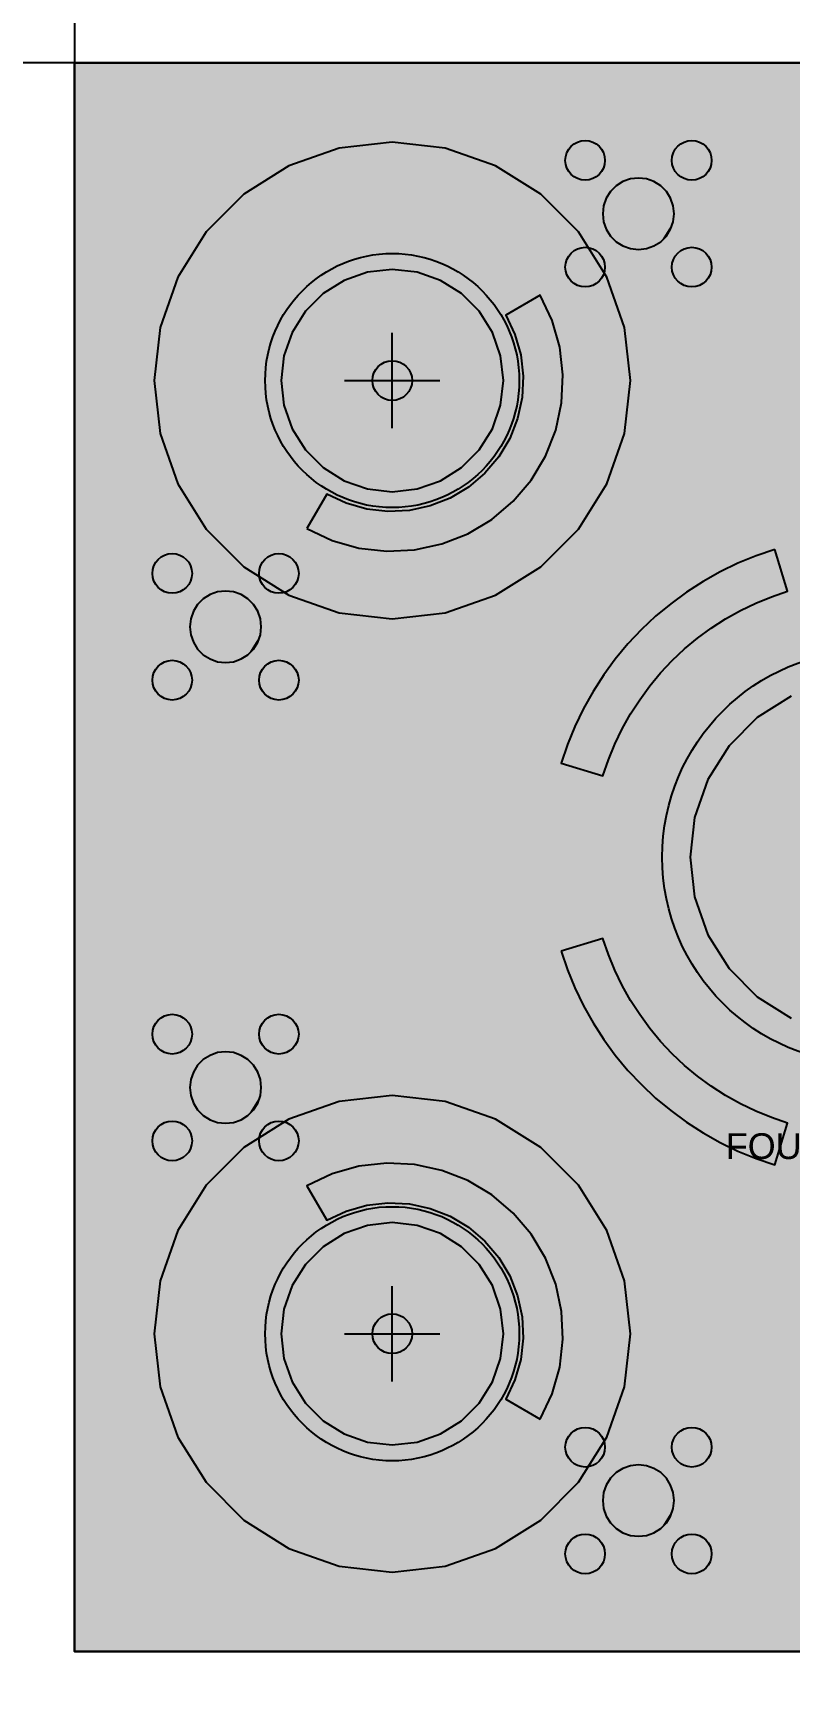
# Model space of a CAD drawing. Header units: metres. Extents: x 0 to 3661, y -5 to 371.
# Drawn here: x 3399.91 to 3409.44, y 22.25 to 43.21 of the extents above; entities that cross this region are included whole.
import ezdxf

# ---------------------------------------------------------------- set-up
doc = ezdxf.new("R2010")
doc.units = ezdxf.units.M
doc.header["$MEASUREMENT"] = 0
for name, color, linetype in [('EDGE', 7, 'Continuous'), ('L-PAVING', 253, 'Continuous'), ('L-PAVING-FILL', 41, 'Continuous'), ('L-PLANTERS', 42, 'Continuous'), ('L-SEATING', 32, 'Continuous'), ('L-SEATING-FILL', 35, 'Continuous'), ('L-SHRUBS', 94, 'Continuous'), ('L-SHRUBS-FILL', 93, 'Continuous'), ('L-TREES', 96, 'Continuous'), ('L-TREES-FILL', 94, 'Continuous'), ('L-WATER', 150, 'Continuous'), ('L-WATER-FILL', 151, 'Continuous'), ('LABEL', 7, 'Continuous'), ('SHOPS', 8, 'Continuous')]:
    doc.layers.add(name, color=color, linetype=linetype)
doc.styles.get("Standard").update_dxf_attribs({"font": 'arial.ttf'})

msp = doc.modelspace()

# ---------------------------------------------------------------- linework, layer by layer
at = {"layer": 'EDGE'}
msp.add_lwpolyline([(3400.433, 22.84), (3420.433, 22.84), (3420.433, 42.84), (3400.433, 42.84)], close=True, dxfattribs=at)
at = {"layer": 'L-PAVING'}
msp.add_lwpolyline([(3400.433, 22.84), (3420.433, 22.84), (3420.433, 42.84), (3400.433, 42.84)], close=True, dxfattribs=at)
at = {"layer": 'L-PAVING-FILL'}
for points in [[(3400.433, 42.84), (3400.433, 22.84), (3420.433, 22.84)], [(3420.433, 22.84), (3420.433, 42.84), (3400.433, 42.84)]]:
    msp.add_solid(points, dxfattribs=at)
at = {"layer": 'L-PLANTERS'}
for centre in [(3404.433, 38.84), (3404.433, 26.84)]:
    msp.add_circle(centre, 1.6, dxfattribs=at)
at = {"layer": 'L-SEATING'}
for points in [[(3407.983, 40.94), (3407.972, 41.04), (3407.939, 41.135), (3407.885, 41.221), (3407.814, 41.292), (3407.729, 41.345), (3407.633, 41.379), (3407.533, 41.39), (3407.433, 41.379), (3407.338, 41.345), (3407.253, 41.292), (3407.182, 41.221), (3407.128, 41.135), (3407.095, 41.04), (3407.083, 40.94), (3407.095, 40.84), (3407.128, 40.745), (3407.182, 40.659), (3407.253, 40.588), (3407.338, 40.535), (3407.433, 40.501), (3407.533, 40.49), (3407.633, 40.501), (3407.729, 40.535), (3407.814, 40.588), (3407.885, 40.659), (3407.939, 40.745), (3407.972, 40.84)], [(3403.358, 36.978), (3403.676, 36.828), (3404.014, 36.731), (3404.363, 36.691), (3404.714, 36.708), (3405.057, 36.783), (3405.384, 36.912), (3405.686, 37.092), (3405.954, 37.32), (3406.181, 37.588), (3406.362, 37.889), (3406.491, 38.216), (3406.565, 38.559), (3406.582, 38.91), (3406.542, 39.259), (3406.446, 39.597), (3406.295, 39.915), (3405.862, 39.665), (3405.978, 39.421), (3406.052, 39.162), (3406.082, 38.894), (3406.069, 38.625), (3406.012, 38.361), (3405.913, 38.11), (3405.775, 37.879), (3405.6, 37.673), (3405.394, 37.499), (3405.163, 37.36), (3404.912, 37.261), (3404.649, 37.204), (3404.379, 37.191), (3404.111, 37.222), (3403.852, 37.296), (3403.608, 37.411)], [(3409.249, 36.713), (3409.015, 36.633), (3408.786, 36.54), (3408.563, 36.432), (3408.347, 36.312), (3408.14, 36.178), (3407.94, 36.031), (3407.75, 35.873), (3407.57, 35.704), (3407.4, 35.524), (3407.242, 35.333), (3407.096, 35.134), (3406.962, 34.926), (3406.841, 34.71), (3406.733, 34.487), (3406.64, 34.258), (3406.56, 34.024), (3407.086, 33.863), (3407.155, 34.066), (3407.236, 34.264), (3407.329, 34.456), (3407.433, 34.643), (3407.549, 34.822), (3407.675, 34.995), (3407.812, 35.159), (3407.959, 35.315), (3408.114, 35.461), (3408.279, 35.598), (3408.451, 35.724), (3408.631, 35.84), (3408.817, 35.944), (3409.01, 36.037), (3409.208, 36.118), (3409.41, 36.187)], [(3402.783, 35.74), (3402.772, 35.84), (3402.739, 35.935), (3402.685, 36.021), (3402.614, 36.092), (3402.529, 36.145), (3402.434, 36.179), (3402.333, 36.19), (3402.233, 36.179), (3402.138, 36.145), (3402.053, 36.092), (3401.982, 36.021), (3401.928, 35.935), (3401.895, 35.84), (3401.883, 35.74), (3401.895, 35.64), (3401.928, 35.545), (3401.982, 35.459), (3402.053, 35.388), (3402.138, 35.335), (3402.233, 35.301), (3402.333, 35.29), (3402.434, 35.301), (3402.529, 35.335), (3402.614, 35.388), (3402.685, 35.459), (3402.739, 35.545), (3402.772, 35.64)], [(3406.56, 31.656), (3406.64, 31.422), (3406.733, 31.193), (3406.841, 30.97), (3406.962, 30.754), (3407.096, 30.546), (3407.242, 30.347), (3407.4, 30.156), (3407.57, 29.976), (3407.75, 29.807), (3407.94, 29.649), (3408.14, 29.502), (3408.347, 29.369), (3408.563, 29.248), (3408.786, 29.14), (3409.015, 29.047), (3409.249, 28.967), (3409.41, 29.493), (3409.208, 29.562), (3409.01, 29.643), (3408.817, 29.735), (3408.631, 29.84), (3408.451, 29.956), (3408.279, 30.082), (3408.114, 30.219), (3407.959, 30.365), (3407.812, 30.521), (3407.675, 30.685), (3407.549, 30.858), (3407.433, 31.037), (3407.329, 31.224), (3407.236, 31.416), (3407.155, 31.614), (3407.086, 31.817)], [(3402.783, 29.94), (3402.772, 30.04), (3402.739, 30.135), (3402.685, 30.221), (3402.614, 30.292), (3402.529, 30.345), (3402.434, 30.379), (3402.333, 30.39), (3402.233, 30.379), (3402.138, 30.345), (3402.053, 30.292), (3401.982, 30.221), (3401.928, 30.135), (3401.895, 30.04), (3401.883, 29.94), (3401.895, 29.84), (3401.928, 29.745), (3401.982, 29.659), (3402.053, 29.588), (3402.138, 29.535), (3402.233, 29.501), (3402.333, 29.49), (3402.434, 29.501), (3402.529, 29.535), (3402.614, 29.588), (3402.685, 29.659), (3402.739, 29.745), (3402.772, 29.84)], [(3406.295, 25.765), (3406.446, 26.083), (3406.542, 26.421), (3406.582, 26.77), (3406.565, 27.121), (3406.491, 27.464), (3406.362, 27.791), (3406.181, 28.092), (3405.954, 28.36), (3405.686, 28.588), (3405.384, 28.768), (3405.057, 28.897), (3404.714, 28.972), (3404.363, 28.989), (3404.014, 28.949), (3403.676, 28.852), (3403.358, 28.702), (3403.608, 28.269), (3403.852, 28.384), (3404.111, 28.458), (3404.379, 28.489), (3404.649, 28.476), (3404.912, 28.419), (3405.163, 28.32), (3405.394, 28.181), (3405.6, 28.007), (3405.775, 27.801), (3405.913, 27.57), (3406.012, 27.319), (3406.069, 27.055), (3406.082, 26.786), (3406.052, 26.518), (3405.978, 26.259), (3405.862, 26.015)], [(3407.983, 24.74), (3407.972, 24.84), (3407.939, 24.935), (3407.885, 25.021), (3407.814, 25.092), (3407.729, 25.145), (3407.633, 25.179), (3407.533, 25.19), (3407.433, 25.179), (3407.338, 25.145), (3407.253, 25.092), (3407.182, 25.021), (3407.128, 24.935), (3407.095, 24.84), (3407.083, 24.74), (3407.095, 24.64), (3407.128, 24.545), (3407.182, 24.459), (3407.253, 24.388), (3407.338, 24.335), (3407.433, 24.301), (3407.533, 24.29), (3407.633, 24.301), (3407.729, 24.335), (3407.814, 24.388), (3407.885, 24.459), (3407.939, 24.545), (3407.972, 24.64)]]:
    msp.add_lwpolyline(points, close=True, dxfattribs=at)
for centre in [(3406.862, 41.612), (3408.205, 41.612), (3406.862, 40.268), (3408.205, 40.268), (3401.662, 36.412), (3403.005, 36.412), (3401.662, 35.068), (3403.005, 35.068), (3401.662, 30.612), (3403.005, 30.612), (3401.662, 29.268), (3403.005, 29.268), (3406.862, 25.412), (3408.205, 25.412), (3406.862, 24.068), (3408.205, 24.068)]:
    msp.add_circle(centre, 0.25, dxfattribs=at)
at = {"layer": 'L-SEATING-FILL'}
for points in [[(3407.972, 40.84), (3407.338, 41.345), (3407.253, 41.292)], [(3407.972, 40.84), (3407.433, 41.379), (3407.338, 41.345)], [(3407.972, 40.84), (3407.533, 41.39), (3407.433, 41.379)], [(3407.972, 40.84), (3407.633, 41.379), (3407.533, 41.39)], [(3407.972, 40.84), (3407.729, 41.345), (3407.633, 41.379)], [(3407.972, 40.84), (3407.814, 41.292), (3407.729, 41.345)], [(3407.972, 40.84), (3407.128, 41.135), (3407.095, 41.04)], [(3407.972, 40.84), (3407.182, 41.221), (3407.128, 41.135)], [(3407.972, 40.84), (3407.253, 41.292), (3407.182, 41.221)], [(3407.972, 40.84), (3407.885, 41.221), (3407.814, 41.292)], [(3407.972, 40.84), (3407.939, 41.135), (3407.885, 41.221)], [(3407.972, 40.84), (3407.972, 41.04), (3407.939, 41.135)], [(3407.972, 40.84), (3407.095, 41.04), (3407.083, 40.94)], [(3407.972, 40.84), (3407.083, 40.94), (3407.095, 40.84)], [(3407.972, 40.84), (3407.983, 40.94), (3407.972, 41.04)], [(3407.972, 40.84), (3407.095, 40.84), (3407.128, 40.745)], [(3407.972, 40.84), (3407.128, 40.745), (3407.182, 40.659)], [(3407.972, 40.84), (3407.182, 40.659), (3407.253, 40.588)], [(3407.972, 40.84), (3407.253, 40.588), (3407.338, 40.535)], [(3407.972, 40.84), (3407.338, 40.535), (3407.433, 40.501)], [(3407.972, 40.84), (3407.433, 40.501), (3407.533, 40.49)], [(3407.972, 40.84), (3407.533, 40.49), (3407.633, 40.501)], [(3407.972, 40.84), (3407.633, 40.501), (3407.729, 40.535)], [(3407.972, 40.84), (3407.729, 40.535), (3407.814, 40.588)], [(3407.972, 40.84), (3407.814, 40.588), (3407.885, 40.659)], [(3407.885, 40.659), (3407.939, 40.745), (3407.972, 40.84)], [(3406.565, 38.559), (3406.295, 39.915), (3405.862, 39.665)], [(3406.565, 38.559), (3406.446, 39.597), (3406.295, 39.915)], [(3406.565, 38.559), (3405.862, 39.665), (3405.978, 39.421)], [(3406.565, 38.559), (3405.978, 39.421), (3406.052, 39.162)], [(3406.565, 38.559), (3406.542, 39.259), (3406.446, 39.597)], [(3406.565, 38.559), (3406.582, 38.91), (3406.542, 39.259)], [(3406.565, 38.559), (3406.052, 39.162), (3406.082, 38.894)], [(3406.565, 38.559), (3406.082, 38.894), (3406.069, 38.625)], [(3406.565, 38.559), (3406.069, 38.625), (3406.012, 38.361)], [(3404.714, 36.708), (3406.491, 38.216), (3406.565, 38.559)], [(3404.714, 36.708), (3406.565, 38.559), (3405.6, 37.673)], [(3406.565, 38.559), (3405.775, 37.879), (3405.6, 37.673)], [(3406.565, 38.559), (3405.913, 38.11), (3405.775, 37.879)], [(3406.565, 38.559), (3406.012, 38.361), (3405.913, 38.11)], [(3404.714, 36.708), (3406.362, 37.889), (3406.491, 38.216)], [(3404.714, 36.708), (3406.181, 37.588), (3406.362, 37.889)], [(3404.714, 36.708), (3405.6, 37.673), (3405.394, 37.499)], [(3404.714, 36.708), (3405.954, 37.32), (3406.181, 37.588)], [(3403.608, 37.411), (3403.358, 36.978), (3403.676, 36.828)], [(3403.608, 37.411), (3403.676, 36.828), (3404.014, 36.731)], [(3403.608, 37.411), (3404.014, 36.731), (3404.363, 36.691)], [(3403.608, 37.411), (3404.363, 36.691), (3404.714, 36.708)], [(3404.714, 36.708), (3403.852, 37.296), (3403.608, 37.411)], [(3404.714, 36.708), (3405.394, 37.499), (3405.163, 37.36)], [(3404.714, 36.708), (3405.163, 37.36), (3404.912, 37.261)], [(3404.714, 36.708), (3405.686, 37.092), (3405.954, 37.32)], [(3404.714, 36.708), (3404.111, 37.222), (3403.852, 37.296)], [(3404.714, 36.708), (3404.379, 37.191), (3404.111, 37.222)], [(3404.714, 36.708), (3404.649, 37.204), (3404.379, 37.191)], [(3404.714, 36.708), (3404.912, 37.261), (3404.649, 37.204)], [(3404.714, 36.708), (3405.384, 36.912), (3405.686, 37.092)], [(3404.714, 36.708), (3405.057, 36.783), (3405.384, 36.912)], [(3409.41, 36.187), (3409.249, 36.713), (3409.015, 36.633)], [(3409.41, 36.187), (3408.786, 36.54), (3408.563, 36.432)], [(3409.41, 36.187), (3409.015, 36.633), (3408.786, 36.54)], [(3409.41, 36.187), (3408.347, 36.312), (3408.14, 36.178)], [(3409.41, 36.187), (3408.563, 36.432), (3408.347, 36.312)], [(3402.772, 35.64), (3402.053, 36.092), (3401.982, 36.021)], [(3402.772, 35.64), (3402.138, 36.145), (3402.053, 36.092)], [(3402.772, 35.64), (3402.233, 36.179), (3402.138, 36.145)], [(3402.772, 35.64), (3402.333, 36.19), (3402.233, 36.179)], [(3402.772, 35.64), (3402.434, 36.179), (3402.333, 36.19)], [(3402.772, 35.64), (3402.529, 36.145), (3402.434, 36.179)], [(3402.772, 35.64), (3402.614, 36.092), (3402.529, 36.145)], [(3402.772, 35.64), (3402.685, 36.021), (3402.614, 36.092)], [(3409.41, 36.187), (3407.57, 35.704), (3407.4, 35.524)], [(3407.4, 35.524), (3409.208, 36.118), (3409.41, 36.187)], [(3407.4, 35.524), (3409.01, 36.037), (3409.208, 36.118)], [(3409.41, 36.187), (3407.75, 35.873), (3407.57, 35.704)], [(3409.41, 36.187), (3407.94, 36.031), (3407.75, 35.873)], [(3409.41, 36.187), (3408.14, 36.178), (3407.94, 36.031)], [(3402.772, 35.64), (3401.928, 35.935), (3401.895, 35.84)], [(3402.772, 35.64), (3401.982, 36.021), (3401.928, 35.935)], [(3402.772, 35.64), (3402.739, 35.935), (3402.685, 36.021)], [(3402.772, 35.64), (3402.772, 35.84), (3402.739, 35.935)], [(3407.4, 35.524), (3408.817, 35.944), (3409.01, 36.037)], [(3407.4, 35.524), (3408.631, 35.84), (3408.817, 35.944)], [(3402.772, 35.64), (3401.895, 35.84), (3401.883, 35.74)], [(3402.772, 35.64), (3401.883, 35.74), (3401.895, 35.64)], [(3402.772, 35.64), (3402.783, 35.74), (3402.772, 35.84)], [(3407.4, 35.524), (3408.451, 35.724), (3408.631, 35.84)], [(3407.4, 35.524), (3408.279, 35.598), (3408.451, 35.724)], [(3402.772, 35.64), (3401.895, 35.64), (3401.928, 35.545)], [(3402.772, 35.64), (3401.928, 35.545), (3401.982, 35.459)], [(3402.772, 35.64), (3401.982, 35.459), (3402.053, 35.388)], [(3402.772, 35.64), (3402.053, 35.388), (3402.138, 35.335)], [(3402.772, 35.64), (3402.138, 35.335), (3402.233, 35.301)], [(3402.772, 35.64), (3402.233, 35.301), (3402.333, 35.29)], [(3402.772, 35.64), (3402.333, 35.29), (3402.434, 35.301)], [(3402.772, 35.64), (3402.434, 35.301), (3402.529, 35.335)], [(3402.772, 35.64), (3402.529, 35.335), (3402.614, 35.388)], [(3402.772, 35.64), (3402.614, 35.388), (3402.685, 35.459)], [(3402.685, 35.459), (3402.739, 35.545), (3402.772, 35.64)], [(3407.4, 35.524), (3406.64, 34.258), (3406.56, 34.024)], [(3407.4, 35.524), (3406.56, 34.024), (3407.086, 33.863)], [(3407.4, 35.524), (3406.733, 34.487), (3406.64, 34.258)], [(3407.4, 35.524), (3406.841, 34.71), (3406.733, 34.487)], [(3407.4, 35.524), (3406.962, 34.926), (3406.841, 34.71)], [(3407.4, 35.524), (3407.096, 35.134), (3406.962, 34.926)], [(3407.4, 35.524), (3407.086, 33.863), (3407.155, 34.066)], [(3407.4, 35.524), (3407.242, 35.333), (3407.096, 35.134)], [(3407.4, 35.524), (3407.155, 34.066), (3407.236, 34.264)], [(3407.4, 35.524), (3407.236, 34.264), (3407.329, 34.456)], [(3407.4, 35.524), (3407.329, 34.456), (3407.433, 34.643)], [(3407.4, 35.524), (3408.114, 35.461), (3408.279, 35.598)], [(3407.4, 35.524), (3407.433, 34.643), (3407.549, 34.822)], [(3407.4, 35.524), (3407.549, 34.822), (3407.675, 34.995)], [(3407.4, 35.524), (3407.675, 34.995), (3407.812, 35.159)], [(3407.4, 35.524), (3407.812, 35.159), (3407.959, 35.315)], [(3407.4, 35.524), (3407.959, 35.315), (3408.114, 35.461)], [(3407.086, 31.817), (3406.56, 31.656), (3406.64, 31.422)], [(3407.086, 31.817), (3406.64, 31.422), (3406.733, 31.193)], [(3407.086, 31.817), (3406.733, 31.193), (3406.841, 30.97)], [(3407.086, 31.817), (3406.841, 30.97), (3406.962, 30.754)], [(3407.086, 31.817), (3406.962, 30.754), (3407.096, 30.546)], [(3407.086, 31.817), (3407.096, 30.546), (3407.242, 30.347)], [(3407.086, 31.817), (3407.242, 30.347), (3407.4, 30.156)], [(3407.086, 31.817), (3407.4, 30.156), (3407.57, 29.976)], [(3407.086, 31.817), (3407.57, 29.976), (3407.75, 29.807)], [(3407.75, 29.807), (3407.155, 31.614), (3407.086, 31.817)], [(3407.75, 29.807), (3407.236, 31.416), (3407.155, 31.614)], [(3407.75, 29.807), (3407.329, 31.224), (3407.236, 31.416)], [(3407.75, 29.807), (3407.433, 31.037), (3407.329, 31.224)], [(3407.75, 29.807), (3407.549, 30.858), (3407.433, 31.037)], [(3407.75, 29.807), (3407.675, 30.685), (3407.549, 30.858)], [(3407.75, 29.807), (3407.812, 30.521), (3407.675, 30.685)], [(3407.75, 29.807), (3407.959, 30.365), (3407.812, 30.521)], [(3402.772, 29.84), (3401.982, 30.221), (3401.928, 30.135)], [(3402.772, 29.84), (3402.053, 30.292), (3401.982, 30.221)], [(3402.772, 29.84), (3402.138, 30.345), (3402.053, 30.292)], [(3402.772, 29.84), (3402.233, 30.379), (3402.138, 30.345)], [(3402.772, 29.84), (3402.333, 30.39), (3402.233, 30.379)], [(3402.772, 29.84), (3402.434, 30.379), (3402.333, 30.39)], [(3402.772, 29.84), (3402.529, 30.345), (3402.434, 30.379)], [(3402.772, 29.84), (3402.614, 30.292), (3402.529, 30.345)], [(3402.772, 29.84), (3402.685, 30.221), (3402.614, 30.292)], [(3402.772, 29.84), (3402.739, 30.135), (3402.685, 30.221)], [(3407.75, 29.807), (3408.114, 30.219), (3407.959, 30.365)], [(3407.75, 29.807), (3408.279, 30.082), (3408.114, 30.219)], [(3402.772, 29.84), (3401.895, 30.04), (3401.883, 29.94)], [(3402.772, 29.84), (3401.928, 30.135), (3401.895, 30.04)], [(3402.772, 29.84), (3402.772, 30.04), (3402.739, 30.135)], [(3402.772, 29.84), (3402.783, 29.94), (3402.772, 30.04)], [(3407.75, 29.807), (3408.451, 29.956), (3408.279, 30.082)], [(3402.772, 29.84), (3401.883, 29.94), (3401.895, 29.84)], [(3402.772, 29.84), (3401.895, 29.84), (3401.928, 29.745)], [(3402.772, 29.84), (3401.928, 29.745), (3401.982, 29.659)], [(3402.772, 29.84), (3401.982, 29.659), (3402.053, 29.588)], [(3402.772, 29.84), (3402.053, 29.588), (3402.138, 29.535)], [(3402.772, 29.84), (3402.138, 29.535), (3402.233, 29.501)], [(3402.772, 29.84), (3402.233, 29.501), (3402.333, 29.49)], [(3402.772, 29.84), (3402.333, 29.49), (3402.434, 29.501)], [(3402.772, 29.84), (3402.434, 29.501), (3402.529, 29.535)], [(3402.772, 29.84), (3402.529, 29.535), (3402.614, 29.588)], [(3402.772, 29.84), (3402.614, 29.588), (3402.685, 29.659)], [(3402.685, 29.659), (3402.739, 29.745), (3402.772, 29.84)], [(3407.75, 29.807), (3408.631, 29.84), (3408.451, 29.956)], [(3407.75, 29.807), (3408.817, 29.735), (3408.631, 29.84)], [(3407.75, 29.807), (3407.94, 29.649), (3408.14, 29.502)], [(3407.75, 29.807), (3408.14, 29.502), (3408.347, 29.369)], [(3407.75, 29.807), (3408.347, 29.369), (3408.563, 29.248)], [(3407.75, 29.807), (3408.563, 29.248), (3408.786, 29.14)], [(3407.75, 29.807), (3408.786, 29.14), (3409.015, 29.047)], [(3407.75, 29.807), (3409.015, 29.047), (3409.249, 28.967)], [(3407.75, 29.807), (3409.249, 28.967), (3409.41, 29.493)], [(3407.75, 29.807), (3409.41, 29.493), (3409.208, 29.562)], [(3407.75, 29.807), (3409.208, 29.562), (3409.01, 29.643)], [(3407.75, 29.807), (3409.01, 29.643), (3408.817, 29.735)], [(3404.714, 28.972), (3403.676, 28.852), (3403.358, 28.702)], [(3404.714, 28.972), (3403.358, 28.702), (3403.608, 28.269)], [(3404.714, 28.972), (3403.608, 28.269), (3403.852, 28.384)], [(3404.714, 28.972), (3404.014, 28.949), (3403.676, 28.852)], [(3404.714, 28.972), (3403.852, 28.384), (3404.111, 28.458)], [(3404.714, 28.972), (3404.363, 28.989), (3404.014, 28.949)], [(3404.714, 28.972), (3404.111, 28.458), (3404.379, 28.489)], [(3404.714, 28.972), (3404.379, 28.489), (3404.649, 28.476)], [(3404.714, 28.972), (3404.649, 28.476), (3404.912, 28.419)], [(3406.565, 27.121), (3405.057, 28.897), (3404.714, 28.972)], [(3404.714, 28.972), (3404.912, 28.419), (3405.163, 28.32)], [(3404.714, 28.972), (3405.163, 28.32), (3405.394, 28.181)], [(3404.714, 28.972), (3405.394, 28.181), (3405.6, 28.007)], [(3406.565, 27.121), (3404.714, 28.972), (3405.6, 28.007)], [(3406.565, 27.121), (3405.384, 28.768), (3405.057, 28.897)], [(3406.565, 27.121), (3405.686, 28.588), (3405.384, 28.768)], [(3406.565, 27.121), (3405.954, 28.36), (3405.686, 28.588)], [(3406.565, 27.121), (3406.181, 28.092), (3405.954, 28.36)], [(3406.565, 27.121), (3405.6, 28.007), (3405.775, 27.801)], [(3406.565, 27.121), (3406.362, 27.791), (3406.181, 28.092)], [(3406.565, 27.121), (3405.775, 27.801), (3405.913, 27.57)], [(3406.565, 27.121), (3406.491, 27.464), (3406.362, 27.791)], [(3406.565, 27.121), (3405.913, 27.57), (3406.012, 27.319)], [(3406.565, 27.121), (3406.012, 27.319), (3406.069, 27.055)], [(3405.862, 26.015), (3406.582, 26.77), (3406.565, 27.121)], [(3406.565, 27.121), (3405.978, 26.259), (3405.862, 26.015)], [(3406.565, 27.121), (3406.052, 26.518), (3405.978, 26.259)], [(3406.565, 27.121), (3406.082, 26.786), (3406.052, 26.518)], [(3406.565, 27.121), (3406.069, 27.055), (3406.082, 26.786)], [(3405.862, 26.015), (3406.542, 26.421), (3406.582, 26.77)], [(3405.862, 26.015), (3406.446, 26.083), (3406.542, 26.421)], [(3405.862, 26.015), (3406.295, 25.765), (3406.446, 26.083)], [(3407.972, 24.64), (3407.433, 25.179), (3407.338, 25.145)], [(3407.972, 24.64), (3407.533, 25.19), (3407.433, 25.179)], [(3407.972, 24.64), (3407.633, 25.179), (3407.533, 25.19)], [(3407.972, 24.64), (3407.729, 25.145), (3407.633, 25.179)], [(3407.972, 24.64), (3407.182, 25.021), (3407.128, 24.935)], [(3407.972, 24.64), (3407.253, 25.092), (3407.182, 25.021)], [(3407.972, 24.64), (3407.338, 25.145), (3407.253, 25.092)], [(3407.972, 24.64), (3407.814, 25.092), (3407.729, 25.145)], [(3407.972, 24.64), (3407.885, 25.021), (3407.814, 25.092)], [(3407.972, 24.64), (3407.939, 24.935), (3407.885, 25.021)], [(3407.972, 24.64), (3407.095, 24.84), (3407.083, 24.74)], [(3407.972, 24.64), (3407.083, 24.74), (3407.095, 24.64)], [(3407.972, 24.64), (3407.128, 24.935), (3407.095, 24.84)], [(3407.972, 24.64), (3407.972, 24.84), (3407.939, 24.935)], [(3407.972, 24.64), (3407.983, 24.74), (3407.972, 24.84)], [(3407.972, 24.64), (3407.095, 24.64), (3407.128, 24.545)], [(3407.972, 24.64), (3407.128, 24.545), (3407.182, 24.459)], [(3407.972, 24.64), (3407.182, 24.459), (3407.253, 24.388)], [(3407.972, 24.64), (3407.253, 24.388), (3407.338, 24.335)], [(3407.972, 24.64), (3407.338, 24.335), (3407.433, 24.301)], [(3407.972, 24.64), (3407.433, 24.301), (3407.533, 24.29)], [(3407.972, 24.64), (3407.533, 24.29), (3407.633, 24.301)], [(3407.972, 24.64), (3407.633, 24.301), (3407.729, 24.335)], [(3407.972, 24.64), (3407.729, 24.335), (3407.814, 24.388)], [(3407.972, 24.64), (3407.814, 24.388), (3407.885, 24.459)], [(3407.885, 24.459), (3407.939, 24.545), (3407.972, 24.64)]]:
    msp.add_solid(points, dxfattribs=at)
at = {"layer": 'L-SHRUBS'}
for points in [[(3405.833, 38.84), (3405.798, 39.151), (3405.695, 39.447), (3405.528, 39.713), (3405.306, 39.935), (3405.041, 40.101), (3404.745, 40.205), (3404.433, 40.24), (3404.122, 40.205), (3403.826, 40.101), (3403.561, 39.935), (3403.339, 39.713), (3403.172, 39.447), (3403.068, 39.151), (3403.033, 38.84), (3403.068, 38.529), (3403.172, 38.233), (3403.339, 37.967), (3403.561, 37.745), (3403.826, 37.579), (3404.122, 37.475), (3404.433, 37.44), (3404.745, 37.475), (3405.041, 37.579), (3405.306, 37.745), (3405.528, 37.967), (3405.695, 38.233), (3405.798, 38.529)], [(3405.833, 26.84), (3405.798, 27.151), (3405.695, 27.447), (3405.528, 27.713), (3405.306, 27.935), (3405.041, 28.101), (3404.745, 28.205), (3404.433, 28.24), (3404.122, 28.205), (3403.826, 28.101), (3403.561, 27.935), (3403.339, 27.713), (3403.172, 27.447), (3403.068, 27.151), (3403.033, 26.84), (3403.068, 26.529), (3403.172, 26.233), (3403.339, 25.967), (3403.561, 25.745), (3403.826, 25.579), (3404.122, 25.475), (3404.433, 25.44), (3404.745, 25.475), (3405.041, 25.579), (3405.306, 25.745), (3405.528, 25.967), (3405.695, 26.233), (3405.798, 26.529)]]:
    msp.add_lwpolyline(points, close=True, dxfattribs=at)
at = {"layer": 'L-SHRUBS-FILL'}
for points in [[(3405.798, 38.529), (3403.826, 40.101), (3403.561, 39.935)], [(3405.798, 38.529), (3404.122, 40.205), (3403.826, 40.101)], [(3405.798, 38.529), (3404.433, 40.24), (3404.122, 40.205)], [(3405.798, 38.529), (3404.745, 40.205), (3404.433, 40.24)], [(3405.798, 38.529), (3405.041, 40.101), (3404.745, 40.205)], [(3405.798, 38.529), (3405.306, 39.935), (3405.041, 40.101)], [(3405.798, 38.529), (3403.561, 39.935), (3403.339, 39.713)], [(3405.798, 38.529), (3405.528, 39.713), (3405.306, 39.935)], [(3405.798, 38.529), (3403.339, 39.713), (3403.172, 39.447)], [(3405.798, 38.529), (3405.695, 39.447), (3405.528, 39.713)], [(3405.798, 38.529), (3403.172, 39.447), (3403.068, 39.151)], [(3405.798, 38.529), (3405.798, 39.151), (3405.695, 39.447)], [(3405.798, 38.529), (3403.068, 39.151), (3403.033, 38.84)], [(3405.798, 38.529), (3405.833, 38.84), (3405.798, 39.151)], [(3405.798, 38.529), (3403.033, 38.84), (3403.068, 38.529)], [(3405.798, 38.529), (3403.068, 38.529), (3403.172, 38.233)], [(3405.798, 38.529), (3403.172, 38.233), (3403.339, 37.967)], [(3405.798, 38.529), (3403.339, 37.967), (3403.561, 37.745)], [(3405.798, 38.529), (3403.561, 37.745), (3403.826, 37.579)], [(3405.798, 38.529), (3403.826, 37.579), (3404.122, 37.475)], [(3405.798, 38.529), (3404.122, 37.475), (3404.433, 37.44)], [(3405.798, 38.529), (3404.433, 37.44), (3404.745, 37.475)], [(3405.798, 38.529), (3404.745, 37.475), (3405.041, 37.579)], [(3405.798, 38.529), (3405.041, 37.579), (3405.306, 37.745)], [(3405.798, 38.529), (3405.306, 37.745), (3405.528, 37.967)], [(3405.528, 37.967), (3405.695, 38.233), (3405.798, 38.529)], [(3405.798, 26.529), (3403.826, 28.101), (3403.561, 27.935)], [(3405.798, 26.529), (3404.122, 28.205), (3403.826, 28.101)], [(3405.798, 26.529), (3404.433, 28.24), (3404.122, 28.205)], [(3405.798, 26.529), (3404.745, 28.205), (3404.433, 28.24)], [(3405.798, 26.529), (3405.041, 28.101), (3404.745, 28.205)], [(3405.798, 26.529), (3405.306, 27.935), (3405.041, 28.101)], [(3405.798, 26.529), (3403.561, 27.935), (3403.339, 27.713)], [(3405.798, 26.529), (3405.528, 27.713), (3405.306, 27.935)], [(3405.798, 26.529), (3403.339, 27.713), (3403.172, 27.447)], [(3405.798, 26.529), (3405.695, 27.447), (3405.528, 27.713)], [(3405.798, 26.529), (3403.172, 27.447), (3403.068, 27.151)], [(3405.798, 26.529), (3405.798, 27.151), (3405.695, 27.447)], [(3405.798, 26.529), (3403.068, 27.151), (3403.033, 26.84)], [(3405.798, 26.529), (3405.833, 26.84), (3405.798, 27.151)], [(3405.798, 26.529), (3403.033, 26.84), (3403.068, 26.529)], [(3405.798, 26.529), (3403.068, 26.529), (3403.172, 26.233)], [(3405.798, 26.529), (3403.172, 26.233), (3403.339, 25.967)], [(3405.798, 26.529), (3403.339, 25.967), (3403.561, 25.745)], [(3405.798, 26.529), (3403.561, 25.745), (3403.826, 25.579)], [(3405.798, 26.529), (3403.826, 25.579), (3404.122, 25.475)], [(3405.798, 26.529), (3404.122, 25.475), (3404.433, 25.44)], [(3405.798, 26.529), (3404.433, 25.44), (3404.745, 25.475)], [(3405.798, 26.529), (3404.745, 25.475), (3405.041, 25.579)], [(3405.798, 26.529), (3405.041, 25.579), (3405.306, 25.745)], [(3405.798, 26.529), (3405.306, 25.745), (3405.528, 25.967)], [(3405.528, 25.967), (3405.695, 26.233), (3405.798, 26.529)]]:
    msp.add_solid(points, dxfattribs=at)
at = {"layer": 'L-TREES'}
for p, q in [((3404.433, 38.24), (3404.433, 39.44)), ((3403.833, 38.84), (3405.033, 38.84)), ((3404.433, 26.24), (3404.433, 27.44)), ((3403.833, 26.84), (3405.033, 26.84))]:
    msp.add_line(p, q, dxfattribs=at)
for points in [[(3407.433, 38.84), (3407.358, 39.508), (3407.136, 40.142), (3406.779, 40.711), (3406.304, 41.185), (3405.735, 41.543), (3405.101, 41.765), (3404.433, 41.84), (3403.766, 41.765), (3403.132, 41.543), (3402.563, 41.185), (3402.088, 40.711), (3401.731, 40.142), (3401.509, 39.508), (3401.433, 38.84), (3401.509, 38.172), (3401.731, 37.538), (3402.088, 36.969), (3402.563, 36.495), (3403.132, 36.137), (3403.766, 35.915), (3404.433, 35.84), (3405.101, 35.915), (3405.735, 36.137), (3406.304, 36.495), (3406.779, 36.969), (3407.136, 37.538), (3407.358, 38.172)], [(3407.433, 26.84), (3407.358, 27.508), (3407.136, 28.142), (3406.779, 28.71), (3406.304, 29.186), (3405.735, 29.543), (3405.101, 29.765), (3404.433, 29.84), (3403.766, 29.765), (3403.132, 29.543), (3402.563, 29.186), (3402.088, 28.71), (3401.731, 28.142), (3401.509, 27.508), (3401.433, 26.84), (3401.509, 26.172), (3401.731, 25.538), (3402.088, 24.97), (3402.563, 24.494), (3403.132, 24.137), (3403.766, 23.915), (3404.433, 23.84), (3405.101, 23.915), (3405.735, 24.137), (3406.304, 24.494), (3406.779, 24.97), (3407.136, 25.538), (3407.358, 26.172)]]:
    msp.add_lwpolyline(points, close=True, dxfattribs=at)
for centre in [(3404.433, 38.84), (3404.433, 26.84)]:
    msp.add_circle(centre, 0.25, dxfattribs=at)
at = {"layer": 'L-TREES-FILL'}
for points in [[(3407.358, 38.172), (3403.766, 41.765), (3403.132, 41.543)], [(3407.358, 38.172), (3404.433, 41.84), (3403.766, 41.765)], [(3407.358, 38.172), (3405.101, 41.765), (3404.433, 41.84)], [(3407.358, 38.172), (3405.735, 41.543), (3405.101, 41.765)], [(3407.358, 38.172), (3403.132, 41.543), (3402.563, 41.185)], [(3407.358, 38.172), (3406.304, 41.185), (3405.735, 41.543)], [(3407.358, 38.172), (3402.563, 41.185), (3402.088, 40.711)], [(3407.358, 38.172), (3406.779, 40.711), (3406.304, 41.185)], [(3407.358, 38.172), (3402.088, 40.711), (3401.731, 40.142)], [(3407.358, 38.172), (3407.136, 40.142), (3406.779, 40.711)], [(3407.358, 38.172), (3401.731, 40.142), (3401.509, 39.508)], [(3407.358, 38.172), (3407.358, 39.508), (3407.136, 40.142)], [(3407.358, 38.172), (3401.509, 39.508), (3401.433, 38.84)], [(3407.358, 38.172), (3407.433, 38.84), (3407.358, 39.508)], [(3407.358, 38.172), (3401.433, 38.84), (3401.509, 38.172)], [(3407.358, 38.172), (3401.509, 38.172), (3401.731, 37.538)], [(3407.358, 38.172), (3401.731, 37.538), (3402.088, 36.969)], [(3407.358, 38.172), (3402.088, 36.969), (3402.563, 36.495)], [(3407.358, 38.172), (3402.563, 36.495), (3403.132, 36.137)], [(3407.358, 38.172), (3403.132, 36.137), (3403.766, 35.915)], [(3407.358, 38.172), (3403.766, 35.915), (3404.433, 35.84)], [(3407.358, 38.172), (3404.433, 35.84), (3405.101, 35.915)], [(3407.358, 38.172), (3405.101, 35.915), (3405.735, 36.137)], [(3407.358, 38.172), (3405.735, 36.137), (3406.304, 36.495)], [(3407.358, 38.172), (3406.304, 36.495), (3406.779, 36.969)], [(3406.779, 36.969), (3407.136, 37.538), (3407.358, 38.172)], [(3407.358, 26.172), (3404.433, 29.84), (3403.766, 29.765)], [(3407.358, 26.172), (3405.101, 29.765), (3404.433, 29.84)], [(3407.358, 26.172), (3403.766, 29.765), (3403.132, 29.543)], [(3407.358, 26.172), (3405.735, 29.543), (3405.101, 29.765)], [(3407.358, 26.172), (3403.132, 29.543), (3402.563, 29.186)], [(3407.358, 26.172), (3406.304, 29.186), (3405.735, 29.543)], [(3407.358, 26.172), (3402.563, 29.186), (3402.088, 28.71)], [(3407.358, 26.172), (3406.779, 28.71), (3406.304, 29.186)], [(3407.358, 26.172), (3402.088, 28.71), (3401.731, 28.142)], [(3407.358, 26.172), (3407.136, 28.142), (3406.779, 28.71)], [(3407.358, 26.172), (3401.731, 28.142), (3401.509, 27.508)], [(3407.358, 26.172), (3407.358, 27.508), (3407.136, 28.142)], [(3407.358, 26.172), (3401.509, 27.508), (3401.433, 26.84)], [(3407.358, 26.172), (3407.433, 26.84), (3407.358, 27.508)], [(3407.358, 26.172), (3401.433, 26.84), (3401.509, 26.172)], [(3407.358, 26.172), (3401.509, 26.172), (3401.731, 25.538)], [(3407.358, 26.172), (3401.731, 25.538), (3402.088, 24.97)], [(3407.358, 26.172), (3402.088, 24.97), (3402.563, 24.494)], [(3407.358, 26.172), (3402.563, 24.494), (3403.132, 24.137)], [(3407.358, 26.172), (3403.132, 24.137), (3403.766, 23.915)], [(3407.358, 26.172), (3403.766, 23.915), (3404.433, 23.84)], [(3407.358, 26.172), (3404.433, 23.84), (3405.101, 23.915)], [(3407.358, 26.172), (3405.101, 23.915), (3405.735, 24.137)], [(3407.358, 26.172), (3405.735, 24.137), (3406.304, 24.494)], [(3407.358, 26.172), (3406.304, 24.494), (3406.779, 24.97)], [(3406.779, 24.97), (3407.136, 25.538), (3407.358, 26.172)]]:
    msp.add_solid(points, dxfattribs=at)
at = {"layer": 'L-WATER'}
msp.add_lwpolyline([(3409.457, 34.867), (3409.03, 34.599), (3408.674, 34.243), (3408.406, 33.816), (3408.24, 33.341), (3408.183, 32.84), (3408.24, 32.339), (3408.406, 31.864), (3408.674, 31.437), (3409.03, 31.081), (3409.457, 30.813)], dxfattribs=at)
msp.add_circle((3410.433, 32.84), 2.6, dxfattribs=at)
at = {"layer": 'L-WATER-FILL'}
for points in [[(3412.627, 32.339), (3409.457, 34.867), (3409.03, 34.599)], [(3412.627, 32.339), (3409.03, 34.599), (3408.674, 34.243)], [(3412.627, 32.339), (3408.674, 34.243), (3408.406, 33.816)], [(3412.627, 32.339), (3408.406, 33.816), (3408.24, 33.341)], [(3412.627, 32.339), (3408.24, 33.341), (3408.183, 32.84)], [(3412.627, 32.339), (3408.183, 32.84), (3408.24, 32.339)], [(3412.627, 32.339), (3408.24, 32.339), (3408.406, 31.864)], [(3412.627, 32.339), (3408.406, 31.864), (3408.674, 31.437)], [(3412.627, 32.339), (3408.674, 31.437), (3409.03, 31.081)], [(3412.627, 32.339), (3409.03, 31.081), (3409.457, 30.813)]]:
    msp.add_solid(points, dxfattribs=at)
at = {"layer": 'SHOPS'}
for points in [[(3400.433, 42.84), (3420.433, 42.84), (3420.433, 50.84), (3400.433, 50.84)], [(3382.433, 4.84), (3420.433, 4.84), (3420.433, 22.84), (3400.433, 22.84), (3400.433, 42.84), (3382.433, 42.84)]]:
    msp.add_lwpolyline(points, close=True, dxfattribs=at)

# ---------------------------------------------------------------- texts
at = {"layer": 'LABEL'}
msp.add_text('FOUNTAIN', height=0.324, dxfattribs=at).set_placement((3408.633, 29.04))

doc.saveas('drawing.dxf')
